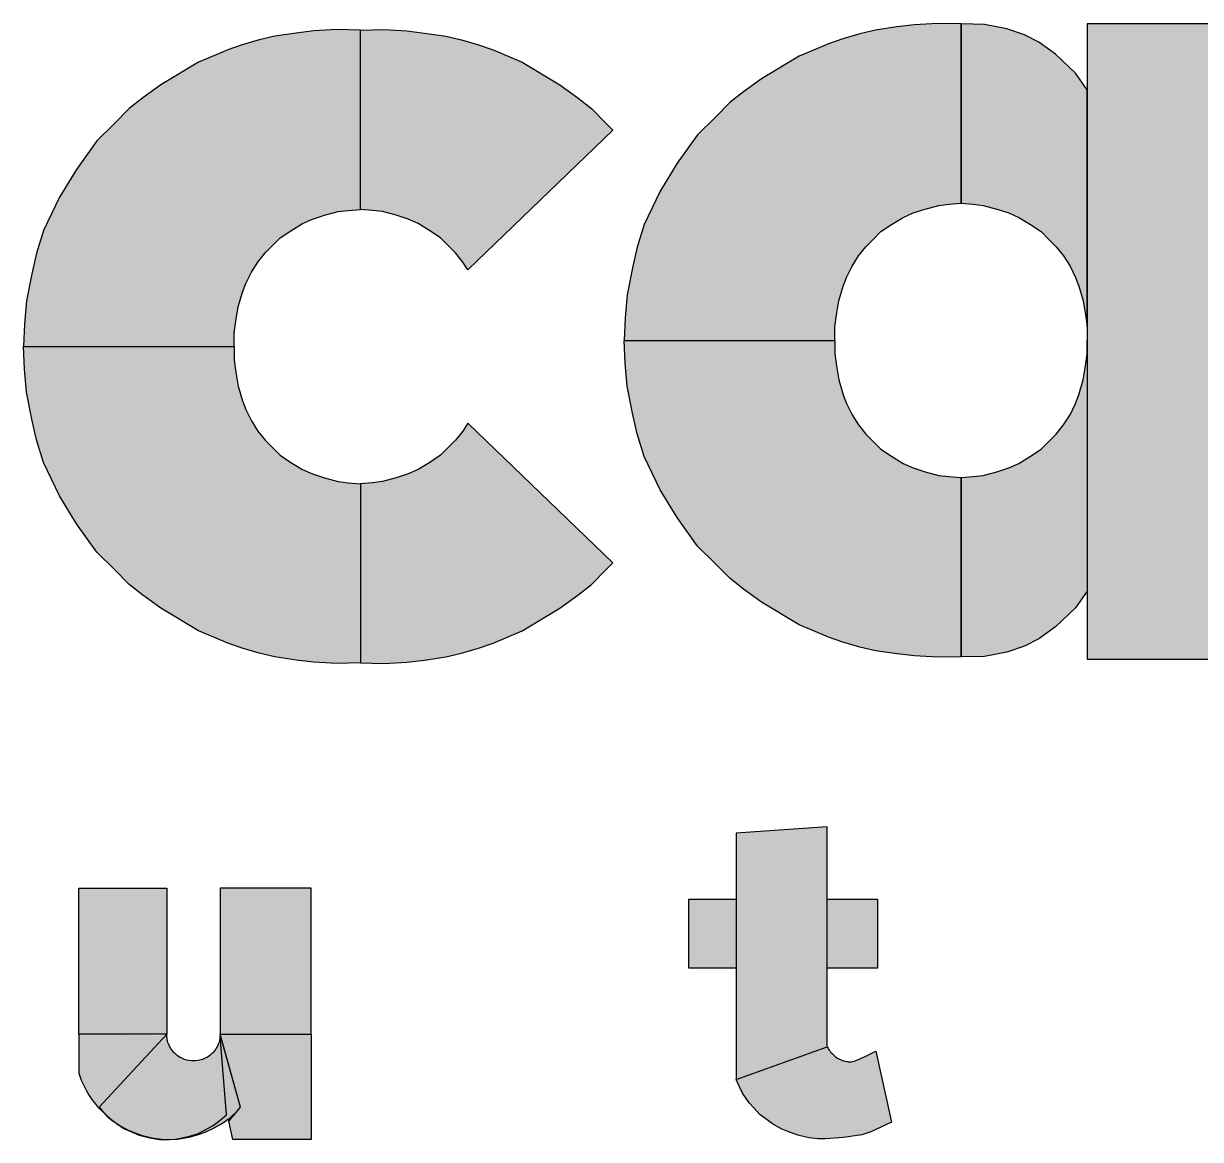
# Model space of a CAD drawing. Extents: x 0 to 119, y 0 to 84.
# Drawn here: x 115.521 to 116.42, y 7.754 to 8.606 of the extents above; entities that cross this region are included whole.
import ezdxf

# ---------------------------------------------------------------- set-up
doc = ezdxf.new("R2010")
doc.units = 0
doc.header["$MEASUREMENT"] = 0
doc.layers.add('15', color=8, linetype='CONTINUOUS')
doc.layers.add('16', color=10, linetype='CONTINUOUS')

msp = doc.modelspace()

# ---------------------------------------------------------------- linework, layer by layer
at = {"layer": '15', "linetype": 'Continuous'}
for points in [[(116.134764, 7.992424), (116.065164, 7.987624), (116.065164, 7.799463), (116.134764, 7.824424), (116.134764, 7.992424)], [(115.630013, 7.834007), (115.562813, 7.834007), (115.562813, 7.945607), (115.630013, 7.945607), (115.630013, 7.834007)], [(115.670925, 7.834007), (115.740413, 7.834007), (115.740413, 7.945607), (115.670813, 7.945607), (115.670925, 7.834007)], [(116.029164, 7.937224), (116.065164, 7.937224), (116.065164, 7.884424), (116.029164, 7.884424), (116.029164, 7.937224)], [(116.134764, 7.937224), (116.173164, 7.937224), (116.173164, 7.884424), (116.134764, 7.884424), (116.134764, 7.937224)], [(115.670925, 7.834003), (115.670918, 7.83368), (115.670914, 7.833425), (115.670895, 7.832978), (115.670876, 7.832639), (115.670831, 7.83211), (115.670772, 7.831555), (115.670665, 7.830772), (115.670485, 7.829836), (115.670272, 7.828888), (115.670024, 7.828043), (115.669684, 7.827039), (115.669391, 7.826287), (115.669059, 7.825529), (115.668808, 7.824997), (115.668333, 7.824095), (115.667924, 7.823397), (115.667444, 7.822649), (115.666982, 7.821988), (115.666334, 7.821136), (115.665692, 7.820397), (115.664908, 7.819573), (115.664271, 7.818936), (115.662872, 7.817788), (115.661132, 7.81657), (115.659436, 7.815668), (115.65741, 7.81481), (115.65545, 7.814222), (115.65409, 7.813912), (115.652044, 7.813668), (115.651289, 7.813622), (115.650589, 7.813606), (115.649649, 7.813627), (115.648895, 7.813672), (115.646848, 7.813917), (115.645489, 7.814227), (115.643529, 7.814814), (115.641502, 7.815672), (115.639807, 7.816574), (115.638067, 7.817792), (115.636667, 7.81894), (115.63603, 7.819577), (115.635247, 7.820401), (115.634605, 7.82114), (115.633957, 7.821992), (115.633495, 7.822654), (115.633015, 7.823401), (115.632605, 7.824099), (115.63213, 7.825001), (115.63188, 7.825533), (115.631548, 7.826292), (115.631254, 7.827044), (115.630914, 7.828048), (115.630666, 7.828892), (115.630453, 7.829841), (115.630273, 7.830776), (115.630167, 7.831559), (115.630125, 7.831956), (115.630125, 7.832837), (115.630125, 7.833159), (115.630125, 7.833434), (115.630125, 7.833672), (115.630125, 7.834007), (115.562813, 7.834007), (115.562813, 7.809346), (115.562813, 7.804321), (115.56305, 7.803521), (115.564545, 7.79884), (115.566951, 7.794289), (115.568714, 7.790629), (115.570702, 7.787298), (115.572367, 7.78488), (115.574409, 7.781979), (115.575806, 7.78026), (115.577407, 7.778296), (115.581603, 7.77413), (115.584888, 7.770989), (115.588032, 7.768399), (115.591346, 7.766047), (115.594967, 7.763809), (115.600041, 7.760969), (115.604252, 7.75913), (115.610464, 7.75686), (115.618629, 7.754941), (115.625951, 7.753797), (115.632152, 7.7536), (115.638318, 7.753852), (115.647137, 7.755226), (115.6542, 7.757288), (115.659426, 7.759046), (115.666265, 7.762367), (115.670888, 7.764984), (115.674861, 7.767653), (115.676987, 7.769323), (115.677396, 7.767505), (115.683097, 7.7743), (115.686446, 7.778293), (115.670925, 7.834007)], [(115.670925, 7.834003), (115.670918, 7.83368), (115.670914, 7.833425), (115.670895, 7.832978), (115.670876, 7.832639), (115.670831, 7.83211), (115.670772, 7.831555), (115.670665, 7.830772), (115.670485, 7.829836), (115.670272, 7.828888), (115.670024, 7.828043), (115.669684, 7.827039), (115.669391, 7.826287), (115.669059, 7.825529), (115.668808, 7.824997), (115.668333, 7.824095), (115.667924, 7.823397), (115.667444, 7.822649), (115.666982, 7.821988), (115.666334, 7.821136), (115.665692, 7.820397), (115.664908, 7.819573), (115.664271, 7.818936), (115.662872, 7.817788), (115.661132, 7.81657), (115.659436, 7.815668), (115.65741, 7.81481), (115.65545, 7.814222), (115.65409, 7.813912), (115.652044, 7.813668), (115.651289, 7.813622), (115.650589, 7.813606), (115.649649, 7.813627), (115.648895, 7.813672), (115.646848, 7.813917), (115.645489, 7.814227), (115.643529, 7.814814), (115.641502, 7.815672), (115.639807, 7.816574), (115.638067, 7.817792), (115.636667, 7.81894), (115.63603, 7.819577), (115.635247, 7.820401), (115.634605, 7.82114), (115.633957, 7.821992), (115.633495, 7.822654), (115.633015, 7.823401), (115.632605, 7.824099), (115.63213, 7.825001), (115.63188, 7.825533), (115.631548, 7.826292), (115.631254, 7.827044), (115.630914, 7.828048), (115.630666, 7.828892), (115.630453, 7.829841), (115.630273, 7.830776), (115.630167, 7.831559), (115.630108, 7.832115), (115.630063, 7.832644), (115.630044, 7.832983), (115.630025, 7.83343), (115.63002, 7.833685), (115.630013, 7.834007), (115.578335, 7.778293), (115.58115, 7.775073), (115.584289, 7.771786), (115.586862, 7.769523), (115.589294, 7.767518), (115.593443, 7.76446), (115.597824, 7.76175), (115.603006, 7.759429), (115.608837, 7.756888), (115.617105, 7.754814), (115.624427, 7.75367), (115.629539, 7.753601), (115.632056, 7.753662), (115.636955, 7.753927), (115.642856, 7.754974), (115.648281, 7.756402), (115.653612, 7.75802), (115.65818, 7.760304), (115.662178, 7.762398), (115.665605, 7.764302), (115.668555, 7.766586), (115.672363, 7.769727), (115.675725, 7.772493), (115.670885, 7.832809)], [(115.686446, 7.778293), (115.670918, 7.83368), (115.740413, 7.834007), (115.740413, 7.753607), (115.680525, 7.753607), (115.677396, 7.767505), (115.686446, 7.778293)], [(116.134764, 7.824424), (116.134974, 7.824066), (116.135427, 7.823411), (116.13583, 7.822712), (116.136401, 7.821806), (116.136976, 7.821014), (116.137685, 7.820125), (116.138264, 7.819435), (116.139558, 7.818169), (116.141185, 7.816804), (116.142796, 7.815758), (116.144739, 7.814727), (116.146641, 7.813971), (116.147969, 7.813543), (116.149986, 7.813121), (116.150733, 7.81301), (116.151668, 7.812907), (116.152367, 7.812863), (116.153122, 7.812843), (116.15621, 7.813671), (116.163847, 7.817094), (116.171964, 7.820997), (116.183964, 7.766783), (116.175847, 7.76288), (116.16821, 7.759456), (116.161276, 7.757248), (116.147231, 7.755135), (116.133157, 7.75411), (116.12774, 7.754194), (116.120692, 7.754957), (116.112402, 7.756795), (116.1048, 7.759658), (116.099526, 7.76176), (116.093051, 7.765464), (116.088822, 7.768473), (116.083697, 7.772486), (116.078839, 7.777646), (116.075223, 7.781638), (116.070101, 7.789095), (116.067671, 7.793823), (116.065164, 7.799463), (116.134764, 7.824424)]]:
    msp.add_lwpolyline(points, dxfattribs=at)
for points in [[(116.134764, 7.992424), (116.065164, 7.987624), (116.065164, 7.799463)], [(116.134764, 7.992424), (116.065164, 7.799463), (116.134764, 7.824424)], [(116.134764, 7.992424), (116.134764, 7.824424), (116.134764, 7.992424)], [(115.630013, 7.834007), (115.562813, 7.834007), (115.562813, 7.945607)], [(115.630013, 7.834007), (115.562813, 7.945607), (115.630013, 7.945607)], [(115.630013, 7.834007), (115.630013, 7.945607), (115.630013, 7.834007)], [(115.670925, 7.834007), (115.740413, 7.945607), (115.670813, 7.945607)], [(115.670925, 7.834007), (115.670813, 7.945607), (115.670925, 7.834007)], [(115.670925, 7.834007), (115.740413, 7.834007), (115.740413, 7.945607)], [(116.029164, 7.937224), (116.065164, 7.937224), (116.065164, 7.884424)], [(116.029164, 7.937224), (116.065164, 7.884424), (116.029164, 7.884424)], [(116.029164, 7.937224), (116.029164, 7.884424), (116.029164, 7.937224)], [(116.134764, 7.937224), (116.173164, 7.937224), (116.173164, 7.884424)], [(116.134764, 7.937224), (116.173164, 7.884424), (116.134764, 7.884424)], [(116.134764, 7.937224), (116.134764, 7.884424), (116.134764, 7.937224)], [(115.630125, 7.833159), (115.562813, 7.834007), (115.562813, 7.804321)], [(115.562813, 7.834007), (115.562813, 7.809346), (115.562813, 7.804321)], [(115.562813, 7.834007), (115.562813, 7.804321), (115.562813, 7.804321)], [(115.630125, 7.833159), (115.562813, 7.804321), (115.564545, 7.79884)], [(115.630125, 7.833159), (115.564545, 7.79884), (115.566951, 7.794289)], [(115.630125, 7.833159), (115.566951, 7.794289), (115.568714, 7.790629)], [(115.630125, 7.833159), (115.568714, 7.790629), (115.570702, 7.787298)], [(115.630125, 7.833159), (115.570702, 7.787298), (115.572367, 7.78488)], [(115.630125, 7.833159), (115.572367, 7.78488), (115.574409, 7.781979)], [(115.630125, 7.833159), (115.574409, 7.781979), (115.575806, 7.78026)], [(115.630125, 7.833159), (115.575806, 7.78026), (115.577407, 7.778296)], [(115.630125, 7.833159), (115.577407, 7.778296), (115.581603, 7.77413)], [(115.578335, 7.778293), (115.58115, 7.775073), (115.630025, 7.83343)], [(115.58115, 7.775073), (115.584289, 7.771786), (115.630025, 7.83343)], [(115.630125, 7.833159), (115.581603, 7.77413), (115.584888, 7.770989)], [(115.584289, 7.771786), (115.586862, 7.769523), (115.630025, 7.83343)], [(115.630125, 7.833159), (115.584888, 7.770989), (115.588032, 7.768399)], [(115.586862, 7.769523), (115.589294, 7.767518), (115.630025, 7.83343)], [(115.630125, 7.833159), (115.588032, 7.768399), (115.591346, 7.766047)], [(115.589294, 7.767518), (115.593443, 7.76446), (115.630025, 7.83343)], [(115.630125, 7.833159), (115.591346, 7.766047), (115.594967, 7.763809)], [(115.593443, 7.76446), (115.597824, 7.76175), (115.630025, 7.83343)], [(115.630125, 7.833159), (115.594967, 7.763809), (115.600041, 7.760969)], [(115.597824, 7.76175), (115.603006, 7.759429), (115.630025, 7.83343)], [(115.630125, 7.833159), (115.600041, 7.760969), (115.604252, 7.75913)], [(115.603006, 7.759429), (115.608837, 7.756888), (115.630025, 7.83343)], [(115.630125, 7.833159), (115.604252, 7.75913), (115.610464, 7.75686)], [(115.608837, 7.756888), (115.617105, 7.754814), (115.630025, 7.83343)], [(115.630125, 7.833159), (115.610464, 7.75686), (115.618629, 7.754941)], [(115.617105, 7.754814), (115.624427, 7.75367), (115.630025, 7.83343)], [(115.630125, 7.833159), (115.618629, 7.754941), (115.625951, 7.753797)], [(115.624427, 7.75367), (115.629539, 7.753601), (115.630025, 7.83343)], [(115.630125, 7.833159), (115.625951, 7.753797), (115.630125, 7.832837)], [(115.630167, 7.831559), (115.630125, 7.832837), (115.625951, 7.753797)], [(115.625951, 7.753797), (115.630125, 7.832837), (115.630125, 7.832837)], [(115.632152, 7.7536), (115.630167, 7.831559), (115.625951, 7.753797)], [(115.629539, 7.753601), (115.630063, 7.832644), (115.630025, 7.83343)], [(115.630063, 7.832644), (115.629539, 7.753601), (115.632056, 7.753662)], [(115.630025, 7.83343), (115.630044, 7.832983), (115.630063, 7.832644)], [(115.630108, 7.832115), (115.630063, 7.832644), (115.632056, 7.753662)], [(115.630167, 7.831559), (115.630108, 7.832115), (115.632056, 7.753662)], [(115.632056, 7.753662), (115.630108, 7.832115), (115.630108, 7.832115)], [(115.630125, 7.832837), (115.630125, 7.832837), (115.630125, 7.832837)], [(115.630125, 7.832837), (115.630125, 7.831956), (115.630167, 7.831559)], [(115.630273, 7.830776), (115.630167, 7.831559), (115.632056, 7.753662)], [(115.630273, 7.830776), (115.630167, 7.831559), (115.632152, 7.7536)], [(115.630453, 7.829841), (115.630273, 7.830776), (115.632056, 7.753662)], [(115.630453, 7.829841), (115.630273, 7.830776), (115.632152, 7.7536)], [(115.630666, 7.828892), (115.630453, 7.829841), (115.632056, 7.753662)], [(115.630666, 7.828892), (115.630453, 7.829841), (115.632152, 7.7536)], [(115.630914, 7.828048), (115.630666, 7.828892), (115.632056, 7.753662)], [(115.630914, 7.828048), (115.630666, 7.828892), (115.632152, 7.7536)], [(115.631548, 7.826292), (115.630914, 7.828048), (115.632056, 7.753662)], [(115.632056, 7.753662), (115.630914, 7.828048), (115.630914, 7.828048)], [(115.631548, 7.826292), (115.630914, 7.828048), (115.632152, 7.7536)], [(115.632152, 7.7536), (115.630914, 7.828048), (115.630914, 7.828048)], [(115.63188, 7.825533), (115.631548, 7.826292), (115.632056, 7.753662)], [(115.63188, 7.825533), (115.631548, 7.826292), (115.632152, 7.7536)], [(115.672363, 7.769727), (115.669391, 7.826287), (115.669059, 7.825529)], [(115.670888, 7.764984), (115.669391, 7.826287), (115.669059, 7.825529)], [(115.672363, 7.769727), (115.669684, 7.827039), (115.669391, 7.826287)], [(115.670888, 7.764984), (115.669684, 7.827039), (115.669391, 7.826287)], [(115.672363, 7.769727), (115.670272, 7.828888), (115.669684, 7.827039)], [(115.670888, 7.764984), (115.670272, 7.828888), (115.669684, 7.827039)], [(115.672363, 7.769727), (115.669684, 7.827039), (115.669684, 7.827039)], [(115.670888, 7.764984), (115.669684, 7.827039), (115.669684, 7.827039)], [(115.672363, 7.769727), (115.670485, 7.829836), (115.670272, 7.828888)], [(115.670888, 7.764984), (115.670485, 7.829836), (115.670272, 7.828888)], [(115.672363, 7.769727), (115.670665, 7.830772), (115.670485, 7.829836)], [(115.670888, 7.764984), (115.670665, 7.830772), (115.670485, 7.829836)], [(115.672363, 7.769727), (115.670772, 7.831555), (115.670665, 7.830772)], [(115.670888, 7.764984), (115.670772, 7.831555), (115.670665, 7.830772)], [(115.672363, 7.769727), (115.670831, 7.83211), (115.670772, 7.831555)], [(115.670888, 7.764984), (115.670831, 7.83211), (115.670772, 7.831555)], [(115.672363, 7.769727), (115.670895, 7.832978), (115.670831, 7.83211)], [(115.670888, 7.764984), (115.670895, 7.832978), (115.670831, 7.83211)], [(115.670918, 7.83368), (115.670888, 7.764984), (115.674861, 7.767653)], [(115.670914, 7.833425), (115.670888, 7.764984), (115.670918, 7.83368)], [(115.670914, 7.833425), (115.670895, 7.832978), (115.670888, 7.764984)], [(115.672363, 7.769727), (115.670914, 7.833425), (115.670895, 7.832978)], [(115.672363, 7.769727), (115.670918, 7.83368), (115.670914, 7.833425)], [(115.686446, 7.778293), (115.670918, 7.83368), (115.740413, 7.834007)], [(115.672363, 7.769727), (115.670925, 7.834003), (115.670918, 7.83368)], [(115.670918, 7.83368), (115.674861, 7.767653), (115.670925, 7.834003)], [(115.672363, 7.769727), (115.675725, 7.772493), (115.670925, 7.834003)], [(115.672363, 7.769727), (115.670925, 7.834003), (115.670925, 7.834003)], [(115.672363, 7.769727), (115.670925, 7.834003), (115.670925, 7.834003)], [(115.686446, 7.778293), (115.670925, 7.834003), (115.674861, 7.767653)], [(115.674861, 7.767653), (115.670925, 7.834003), (115.670925, 7.834003)], [(115.670925, 7.834003), (115.674861, 7.767653), (115.670925, 7.834003)], [(115.686446, 7.778293), (115.740413, 7.834007), (115.740413, 7.753607)], [(115.63213, 7.825001), (115.63188, 7.825533), (115.632056, 7.753662)], [(115.63213, 7.825001), (115.63188, 7.825533), (115.632152, 7.7536)], [(115.632605, 7.824099), (115.63213, 7.825001), (115.632056, 7.753662)], [(115.632605, 7.824099), (115.632056, 7.753662), (115.636955, 7.753927)], [(115.632605, 7.824099), (115.63213, 7.825001), (115.632152, 7.7536)], [(115.633015, 7.823401), (115.632605, 7.824099), (115.632152, 7.7536)], [(115.633015, 7.823401), (115.632152, 7.7536), (115.638318, 7.753852)], [(115.633015, 7.823401), (115.632605, 7.824099), (115.636955, 7.753927)], [(115.633495, 7.822654), (115.633015, 7.823401), (115.636955, 7.753927)], [(115.633495, 7.822654), (115.633015, 7.823401), (115.638318, 7.753852)], [(115.633957, 7.821992), (115.633495, 7.822654), (115.636955, 7.753927)], [(115.633957, 7.821992), (115.633495, 7.822654), (115.638318, 7.753852)], [(115.634605, 7.82114), (115.633957, 7.821992), (115.636955, 7.753927)], [(115.634605, 7.82114), (115.633957, 7.821992), (115.638318, 7.753852)], [(115.635247, 7.820401), (115.634605, 7.82114), (115.636955, 7.753927)], [(115.635247, 7.820401), (115.634605, 7.82114), (115.638318, 7.753852)], [(115.63603, 7.819577), (115.635247, 7.820401), (115.636955, 7.753927)], [(115.63603, 7.819577), (115.635247, 7.820401), (115.638318, 7.753852)], [(115.636667, 7.81894), (115.63603, 7.819577), (115.636955, 7.753927)], [(115.636667, 7.81894), (115.63603, 7.819577), (115.638318, 7.753852)], [(115.638067, 7.817792), (115.636667, 7.81894), (115.636955, 7.753927)], [(115.636955, 7.753927), (115.636667, 7.81894), (115.636667, 7.81894)], [(115.638067, 7.817792), (115.636667, 7.81894), (115.638318, 7.753852)], [(115.638318, 7.753852), (115.636667, 7.81894), (115.636667, 7.81894)], [(115.638067, 7.817792), (115.636955, 7.753927), (115.642856, 7.754974)], [(115.639807, 7.816574), (115.638067, 7.817792), (115.642856, 7.754974)], [(115.639807, 7.816574), (115.638067, 7.817792), (115.638318, 7.753852)], [(115.662872, 7.817788), (115.661132, 7.81657), (115.662178, 7.762398)], [(115.666265, 7.762367), (115.662872, 7.817788), (115.661132, 7.81657)], [(115.665605, 7.764302), (115.662872, 7.817788), (115.662178, 7.762398)], [(115.665605, 7.764302), (115.664908, 7.819573), (115.662872, 7.817788)], [(115.666265, 7.762367), (115.664908, 7.819573), (115.662872, 7.817788)], [(115.665605, 7.764302), (115.665692, 7.820397), (115.664908, 7.819573)], [(115.666265, 7.762367), (115.665692, 7.820397), (115.664908, 7.819573)], [(115.668555, 7.766586), (115.666334, 7.821136), (115.665605, 7.764302)], [(115.665605, 7.764302), (115.666334, 7.821136), (115.665692, 7.820397)], [(115.666265, 7.762367), (115.666334, 7.821136), (115.665692, 7.820397)], [(115.670888, 7.764984), (115.666982, 7.821988), (115.666265, 7.762367)], [(115.666265, 7.762367), (115.666982, 7.821988), (115.666334, 7.821136)], [(115.668555, 7.766586), (115.666982, 7.821988), (115.666334, 7.821136)], [(115.668555, 7.766586), (115.667444, 7.822649), (115.666982, 7.821988)], [(115.670888, 7.764984), (115.667444, 7.822649), (115.666982, 7.821988)], [(115.668555, 7.766586), (115.667924, 7.823397), (115.667444, 7.822649)], [(115.670888, 7.764984), (115.667924, 7.823397), (115.667444, 7.822649)], [(115.668555, 7.766586), (115.668333, 7.824095), (115.667924, 7.823397)], [(115.670888, 7.764984), (115.668333, 7.824095), (115.667924, 7.823397)], [(115.668555, 7.766586), (115.668808, 7.824997), (115.668333, 7.824095)], [(115.670888, 7.764984), (115.668808, 7.824997), (115.668333, 7.824095)], [(115.672363, 7.769727), (115.669059, 7.825529), (115.668555, 7.766586)], [(115.668555, 7.766586), (115.669059, 7.825529), (115.668808, 7.824997)], [(115.670888, 7.764984), (115.669059, 7.825529), (115.668808, 7.824997)], [(116.134764, 7.824424), (116.067671, 7.793823), (116.065164, 7.799463)], [(116.134764, 7.824424), (116.070101, 7.789095), (116.067671, 7.793823)], [(116.134764, 7.824424), (116.075223, 7.781638), (116.070101, 7.789095)], [(116.134764, 7.824424), (116.078839, 7.777646), (116.075223, 7.781638)], [(116.134764, 7.824424), (116.083697, 7.772486), (116.078839, 7.777646)], [(116.134764, 7.824424), (116.088822, 7.768473), (116.083697, 7.772486)], [(116.134764, 7.824424), (116.093051, 7.765464), (116.088822, 7.768473)], [(116.134764, 7.824424), (116.099526, 7.76176), (116.093051, 7.765464)], [(116.134764, 7.824424), (116.1048, 7.759658), (116.099526, 7.76176)], [(116.134764, 7.824424), (116.112402, 7.756795), (116.1048, 7.759658)], [(116.134764, 7.824424), (116.120692, 7.754957), (116.112402, 7.756795)], [(116.134764, 7.824424), (116.12774, 7.754194), (116.120692, 7.754957)], [(116.134764, 7.824424), (116.133157, 7.75411), (116.12774, 7.754194)], [(116.147231, 7.755135), (116.133157, 7.75411), (116.134764, 7.824424)], [(116.147231, 7.755135), (116.134764, 7.824424), (116.134764, 7.824424)], [(116.147231, 7.755135), (116.134764, 7.824424), (116.134974, 7.824066)], [(116.147231, 7.755135), (116.134974, 7.824066), (116.135427, 7.823411)], [(116.147231, 7.755135), (116.135427, 7.823411), (116.13583, 7.822712)], [(116.147231, 7.755135), (116.13583, 7.822712), (116.136401, 7.821806)], [(116.147231, 7.755135), (116.136401, 7.821806), (116.136976, 7.821014)], [(116.147231, 7.755135), (116.136976, 7.821014), (116.137685, 7.820125)], [(116.147231, 7.755135), (116.137685, 7.820125), (116.139558, 7.818169)], [(116.147231, 7.755135), (116.139558, 7.818169), (116.141185, 7.816804)], [(116.147231, 7.755135), (116.141185, 7.816804), (116.142796, 7.815758)], [(116.15621, 7.813671), (116.163847, 7.817094), (116.161276, 7.757248)], [(116.161276, 7.757248), (116.163847, 7.817094), (116.16821, 7.759456)], [(116.163847, 7.817094), (116.171964, 7.820997), (116.16821, 7.759456)], [(116.16821, 7.759456), (116.171964, 7.820997), (116.175847, 7.76288)], [(116.171964, 7.820997), (116.183964, 7.766783), (116.175847, 7.76288)], [(115.639807, 7.816574), (115.638318, 7.753852), (115.647137, 7.755226)], [(115.641502, 7.815672), (115.639807, 7.816574), (115.642856, 7.754974)], [(115.641502, 7.815672), (115.639807, 7.816574), (115.647137, 7.755226)], [(115.643529, 7.814814), (115.641502, 7.815672), (115.642856, 7.754974)], [(115.643529, 7.814814), (115.641502, 7.815672), (115.647137, 7.755226)], [(115.643529, 7.814814), (115.642856, 7.754974), (115.648281, 7.756402)], [(115.645489, 7.814227), (115.643529, 7.814814), (115.648281, 7.756402)], [(115.645489, 7.814227), (115.643529, 7.814814), (115.647137, 7.755226)], [(115.646848, 7.813917), (115.645489, 7.814227), (115.648281, 7.756402)], [(115.646848, 7.813917), (115.645489, 7.814227), (115.647137, 7.755226)], [(115.649649, 7.813627), (115.646848, 7.813917), (115.648281, 7.756402)], [(115.649649, 7.813627), (115.646848, 7.813917), (115.647137, 7.755226)], [(115.649649, 7.813627), (115.647137, 7.755226), (115.6542, 7.757288)], [(115.649649, 7.813627), (115.648281, 7.756402), (115.653612, 7.75802)], [(115.650589, 7.813606), (115.649649, 7.813627), (115.653612, 7.75802)], [(115.650589, 7.813606), (115.649649, 7.813627), (115.6542, 7.757288)], [(115.651289, 7.813622), (115.650589, 7.813606), (115.653612, 7.75802)], [(115.651289, 7.813622), (115.650589, 7.813606), (115.6542, 7.757288)], [(115.652044, 7.813668), (115.651289, 7.813622), (115.653612, 7.75802)], [(115.652044, 7.813668), (115.651289, 7.813622), (115.6542, 7.757288)], [(115.652044, 7.813668), (115.653612, 7.75802), (115.65409, 7.813912)], [(115.6542, 7.757288), (115.65409, 7.813912), (115.652044, 7.813668)], [(115.653612, 7.75802), (115.652044, 7.813668), (115.652044, 7.813668)], [(115.6542, 7.757288), (115.652044, 7.813668), (115.652044, 7.813668)], [(115.653612, 7.75802), (115.65818, 7.760304), (115.65409, 7.813912)], [(115.65818, 7.760304), (115.65545, 7.814222), (115.65409, 7.813912)], [(115.65545, 7.814222), (115.65409, 7.813912), (115.6542, 7.757288)], [(115.659426, 7.759046), (115.65545, 7.814222), (115.6542, 7.757288)], [(115.65818, 7.760304), (115.65741, 7.81481), (115.65545, 7.814222)], [(115.65741, 7.81481), (115.65545, 7.814222), (115.659426, 7.759046)], [(115.659436, 7.815668), (115.65741, 7.81481), (115.65818, 7.760304)], [(115.659436, 7.815668), (115.65741, 7.81481), (115.659426, 7.759046)], [(115.662178, 7.762398), (115.659436, 7.815668), (115.65818, 7.760304)], [(115.666265, 7.762367), (115.659436, 7.815668), (115.659426, 7.759046)], [(115.661132, 7.81657), (115.659436, 7.815668), (115.662178, 7.762398)], [(115.666265, 7.762367), (115.661132, 7.81657), (115.659436, 7.815668)], [(116.147231, 7.755135), (116.142796, 7.815758), (116.144739, 7.814727)], [(116.147231, 7.755135), (116.144739, 7.814727), (116.146641, 7.813971)], [(116.147231, 7.755135), (116.146641, 7.813971), (116.147969, 7.813543)], [(116.161276, 7.757248), (116.147231, 7.755135), (116.147969, 7.813543)], [(116.161276, 7.757248), (116.147969, 7.813543), (116.149986, 7.813121)], [(116.161276, 7.757248), (116.149986, 7.813121), (116.149986, 7.813121)], [(116.161276, 7.757248), (116.149986, 7.813121), (116.150733, 7.81301)], [(116.161276, 7.757248), (116.150733, 7.81301), (116.151668, 7.812907)], [(116.161276, 7.757248), (116.151668, 7.812907), (116.152367, 7.812863)], [(116.152367, 7.812863), (116.15621, 7.813671), (116.161276, 7.757248)], [(115.676987, 7.769323), (115.686446, 7.778293), (115.674861, 7.767653)], [(115.683097, 7.7743), (115.686446, 7.778293), (115.676987, 7.769323)], [(115.677396, 7.767505), (115.683097, 7.7743), (115.676987, 7.769323)], [(115.686446, 7.778293), (115.680525, 7.753607), (115.677396, 7.767505)], [(115.686446, 7.778293), (115.677396, 7.767505), (115.686446, 7.778293)], [(115.686446, 7.778293), (115.740413, 7.753607), (115.680525, 7.753607)]]:
    msp.add_solid(points, dxfattribs=at)
at = {"layer": '16', "linetype": 'Continuous'}
for points in [[(115.681504, 8.359489), (115.681504, 8.369839), (115.682885, 8.378973), (115.68454, 8.389726), (115.687883, 8.400989), (115.690447, 8.407664), (115.694722, 8.416287), (115.699711, 8.424029), (115.70523, 8.431014), (115.710818, 8.436602), (115.716823, 8.442607), (115.724913, 8.448028), (115.73386, 8.453471), (115.741427, 8.456869), (115.750601, 8.459871), (115.76111, 8.462707), (115.768783, 8.463541), (115.778008, 8.464316), (115.778013, 8.601293), (115.760028, 8.601629), (115.7424, 8.600624), (115.728875, 8.599056), (115.712606, 8.596588), (115.70075, 8.593831), (115.687654, 8.589971), (115.676626, 8.586111), (115.666425, 8.581837), (115.654293, 8.576737), (115.625476, 8.559446), (115.611756, 8.549561), (115.601393, 8.541273), (115.590016, 8.529896), (115.576718, 8.516598), (115.561137, 8.494868), (115.548157, 8.473629), (115.535964, 8.448064), (115.530458, 8.430758), (115.526918, 8.415025), (115.52292, 8.394338), (115.521412, 8.376873), (115.520592, 8.359489), (115.681504, 8.359489)], [(115.860162, 8.418044), (115.856306, 8.424029), (115.850786, 8.431014), (115.845198, 8.436602), (115.839193, 8.442607), (115.831103, 8.448028), (115.822157, 8.453471), (115.814589, 8.456869), (115.805415, 8.459871), (115.794906, 8.462707), (115.787233, 8.463541), (115.778008, 8.464316), (115.778003, 8.601293), (115.795988, 8.601629), (115.813616, 8.600624), (115.827141, 8.599056), (115.84341, 8.596588), (115.855266, 8.593831), (115.868362, 8.589971), (115.879391, 8.586111), (115.889592, 8.581837), (115.901723, 8.576737), (115.93054, 8.559446), (115.94426, 8.549561), (115.954624, 8.541273), (115.966, 8.529896), (115.971036, 8.52486), (115.860162, 8.418044)], [(116.140586, 8.364162), (116.140586, 8.374511), (116.141967, 8.383646), (116.143621, 8.394398), (116.146964, 8.405662), (116.149528, 8.412337), (116.153803, 8.420959), (116.158792, 8.428701), (116.164312, 8.435687), (116.1699, 8.441275), (116.175905, 8.44728), (116.183995, 8.452701), (116.192941, 8.458144), (116.200508, 8.461541), (116.209683, 8.464544), (116.220191, 8.46738), (116.227864, 8.468214), (116.23709, 8.468988), (116.237094, 8.605965), (116.21911, 8.606302), (116.201481, 8.605297), (116.187957, 8.603729), (116.171687, 8.601261), (116.159832, 8.598503), (116.146736, 8.594644), (116.135707, 8.590784), (116.125506, 8.58651), (116.113375, 8.581409), (116.084558, 8.564119), (116.070837, 8.554234), (116.060474, 8.545945), (116.049097, 8.534568), (116.0358, 8.521271), (116.020218, 8.499541), (116.007239, 8.478302), (115.995046, 8.452736), (115.989539, 8.435431), (115.985999, 8.419698), (115.982002, 8.399011), (115.980493, 8.381546), (115.979674, 8.364162), (116.140586, 8.364162)], [(116.333593, 8.374511), (116.333593, 8.555753), (116.324547, 8.568393), (116.309271, 8.583027), (116.296489, 8.592155), (116.285578, 8.597706), (116.272169, 8.602311), (116.255069, 8.60556), (116.237085, 8.605965), (116.23709, 8.468988), (116.246315, 8.468214), (116.253988, 8.46738), (116.264496, 8.464544), (116.273671, 8.461541), (116.281238, 8.458144), (116.290184, 8.452701), (116.298274, 8.44728), (116.304279, 8.441275), (116.309867, 8.435687), (116.315387, 8.428701), (116.320376, 8.420959), (116.324651, 8.412337), (116.327215, 8.405662), (116.330558, 8.394398), (116.332212, 8.383646), (116.333593, 8.374511), (116.333593, 8.364162)], [(116.507593, 8.606134), (116.333593, 8.606134), (116.333593, 8.120544), (116.507593, 8.120544), (116.507593, 8.606134)], [(115.681504, 8.359489), (115.681504, 8.34914), (115.682885, 8.340006), (115.68454, 8.329253), (115.687883, 8.31799), (115.690447, 8.311315), (115.694722, 8.302692), (115.699711, 8.29495), (115.70523, 8.287965), (115.710818, 8.282377), (115.716823, 8.276372), (115.724913, 8.270951), (115.73386, 8.265508), (115.741427, 8.26211), (115.750601, 8.259108), (115.76111, 8.256272), (115.768783, 8.255438), (115.778008, 8.254663), (115.778013, 8.117686), (115.760028, 8.117349), (115.7424, 8.118355), (115.728875, 8.119923), (115.712606, 8.122391), (115.70075, 8.125148), (115.687654, 8.129008), (115.676626, 8.132868), (115.666424, 8.137142), (115.654293, 8.142242), (115.625476, 8.159533), (115.611756, 8.169418), (115.601393, 8.177706), (115.590016, 8.189083), (115.576718, 8.202381), (115.561137, 8.224111), (115.548157, 8.24535), (115.535964, 8.270915), (115.530458, 8.288221), (115.526918, 8.303954), (115.52292, 8.324641), (115.521412, 8.342106), (115.520592, 8.359489), (115.681504, 8.359489)], [(116.140586, 8.364162), (116.140586, 8.353813), (116.141967, 8.344679), (116.143621, 8.333926), (116.146964, 8.322663), (116.149528, 8.315988), (116.153803, 8.307365), (116.158792, 8.299623), (116.164312, 8.292638), (116.1699, 8.28705), (116.175905, 8.281045), (116.183995, 8.275624), (116.192941, 8.270181), (116.200508, 8.266783), (116.209683, 8.26378), (116.220191, 8.260945), (116.227864, 8.260111), (116.237089, 8.259336), (116.237094, 8.122359), (116.21911, 8.122022), (116.201481, 8.123027), (116.187957, 8.124596), (116.171687, 8.127064), (116.159832, 8.129821), (116.146736, 8.133681), (116.135707, 8.137541), (116.125506, 8.141814), (116.113375, 8.146915), (116.084558, 8.164205), (116.070837, 8.17409), (116.060474, 8.182379), (116.049097, 8.193756), (116.0358, 8.207054), (116.020218, 8.228783), (116.007239, 8.250022), (115.995046, 8.275588), (115.989539, 8.292894), (115.985999, 8.308627), (115.982002, 8.329314), (115.980493, 8.346778), (115.979674, 8.364162), (116.140586, 8.364162)], [(116.333593, 8.353813), (116.333593, 8.172571), (116.324547, 8.159931), (116.309271, 8.145297), (116.296489, 8.136169), (116.285578, 8.130618), (116.272169, 8.126014), (116.255069, 8.122765), (116.237085, 8.122359), (116.237089, 8.259336), (116.246315, 8.260111), (116.253988, 8.260945), (116.264496, 8.26378), (116.273671, 8.266783), (116.281238, 8.270181), (116.290184, 8.275624), (116.298274, 8.281045), (116.304279, 8.28705), (116.309867, 8.292638), (116.315387, 8.299623), (116.320376, 8.307365), (116.324651, 8.315988), (116.327215, 8.322663), (116.330558, 8.333926), (116.332212, 8.344679), (116.333593, 8.353813), (116.333593, 8.364162)], [(115.860162, 8.300935), (115.856306, 8.29495), (115.850786, 8.287965), (115.845198, 8.282377), (115.839193, 8.276372), (115.831103, 8.270951), (115.822157, 8.265508), (115.814589, 8.26211), (115.805415, 8.259108), (115.794906, 8.256272), (115.787233, 8.255438), (115.778008, 8.254663), (115.778003, 8.117686), (115.795988, 8.117349), (115.813616, 8.118355), (115.827141, 8.119923), (115.84341, 8.122391), (115.855266, 8.125148), (115.868362, 8.129008), (115.879391, 8.132868), (115.889592, 8.137142), (115.901723, 8.142242), (115.93054, 8.159533), (115.94426, 8.169418), (115.954624, 8.177706), (115.966, 8.189083), (115.971036, 8.194119), (115.860162, 8.300935)]]:
    msp.add_lwpolyline(points, dxfattribs=at)
for points in [[(115.73386, 8.453471), (115.7424, 8.600624), (115.728875, 8.599056)], [(115.73386, 8.453471), (115.741427, 8.456869), (115.7424, 8.600624)], [(115.741427, 8.456869), (115.750601, 8.459871), (115.7424, 8.600624)], [(115.7424, 8.600624), (115.750601, 8.459871), (115.760028, 8.601629)], [(115.750601, 8.459871), (115.76111, 8.462707), (115.760028, 8.601629)], [(115.760028, 8.601629), (115.76111, 8.462707), (115.778013, 8.601293)], [(115.76111, 8.462707), (115.768783, 8.463541), (115.778013, 8.601293)], [(115.778013, 8.601293), (115.768783, 8.463541), (115.778008, 8.464316)], [(115.778008, 8.464316), (115.778003, 8.601293), (115.795988, 8.601629)], [(115.787233, 8.463541), (115.778008, 8.464316), (115.795988, 8.601629)], [(115.794906, 8.462707), (115.787233, 8.463541), (115.795988, 8.601629)], [(115.794906, 8.462707), (115.795988, 8.601629), (115.805415, 8.459871)], [(115.795988, 8.601629), (115.813616, 8.600624), (115.805415, 8.459871)], [(115.805415, 8.459871), (115.813616, 8.600624), (115.814589, 8.456869)], [(115.813616, 8.600624), (115.827141, 8.599056), (115.814589, 8.456869)], [(116.164312, 8.435687), (116.171687, 8.601261), (116.159832, 8.598503)], [(116.1699, 8.441275), (116.171687, 8.601261), (116.164312, 8.435687)], [(116.1699, 8.441275), (116.175905, 8.44728), (116.171687, 8.601261)], [(116.171687, 8.601261), (116.175905, 8.44728), (116.187957, 8.603729)], [(116.175905, 8.44728), (116.183995, 8.452701), (116.187957, 8.603729)], [(116.183995, 8.452701), (116.192941, 8.458144), (116.187957, 8.603729)], [(116.192941, 8.458144), (116.201481, 8.605297), (116.187957, 8.603729)], [(116.192941, 8.458144), (116.200508, 8.461541), (116.201481, 8.605297)], [(116.200508, 8.461541), (116.209683, 8.464544), (116.201481, 8.605297)], [(116.201481, 8.605297), (116.209683, 8.464544), (116.21911, 8.606302)], [(116.209683, 8.464544), (116.220191, 8.46738), (116.21911, 8.606302)], [(116.21911, 8.606302), (116.220191, 8.46738), (116.237094, 8.605965)], [(116.220191, 8.46738), (116.227864, 8.468214), (116.237094, 8.605965)], [(116.237094, 8.605965), (116.227864, 8.468214), (116.23709, 8.468988)], [(116.255069, 8.60556), (116.237085, 8.605965), (116.23709, 8.468988)], [(116.255069, 8.60556), (116.23709, 8.468988), (116.246315, 8.468214)], [(116.253988, 8.46738), (116.255069, 8.60556), (116.246315, 8.468214)], [(116.264496, 8.464544), (116.255069, 8.60556), (116.253988, 8.46738)], [(116.264496, 8.464544), (116.272169, 8.602311), (116.255069, 8.60556)], [(116.273671, 8.461541), (116.272169, 8.602311), (116.264496, 8.464544)], [(116.273671, 8.461541), (116.285578, 8.597706), (116.272169, 8.602311)], [(116.507593, 8.606134), (116.333593, 8.606134), (116.333593, 8.120544)], [(116.507593, 8.606134), (116.333593, 8.120544), (116.507593, 8.120544)], [(115.687654, 8.589971), (115.687883, 8.400989), (115.70075, 8.593831)], [(115.687883, 8.400989), (115.690447, 8.407664), (115.70075, 8.593831)], [(115.70075, 8.593831), (115.690447, 8.407664), (115.694722, 8.416287)], [(115.699711, 8.424029), (115.70075, 8.593831), (115.694722, 8.416287)], [(115.70523, 8.431014), (115.70075, 8.593831), (115.699711, 8.424029)], [(115.70523, 8.431014), (115.712606, 8.596588), (115.70075, 8.593831)], [(115.710818, 8.436602), (115.712606, 8.596588), (115.70523, 8.431014)], [(115.710818, 8.436602), (115.716823, 8.442607), (115.712606, 8.596588)], [(115.712606, 8.596588), (115.716823, 8.442607), (115.728875, 8.599056)], [(115.716823, 8.442607), (115.724913, 8.448028), (115.728875, 8.599056)], [(115.724913, 8.448028), (115.73386, 8.453471), (115.728875, 8.599056)], [(115.814589, 8.456869), (115.827141, 8.599056), (115.822157, 8.453471)], [(115.831103, 8.448028), (115.822157, 8.453471), (115.827141, 8.599056)], [(115.831103, 8.448028), (115.827141, 8.599056), (115.84341, 8.596588)], [(115.831103, 8.448028), (115.84341, 8.596588), (115.839193, 8.442607)], [(115.845198, 8.436602), (115.839193, 8.442607), (115.84341, 8.596588)], [(115.845198, 8.436602), (115.84341, 8.596588), (115.855266, 8.593831)], [(115.845198, 8.436602), (115.855266, 8.593831), (115.850786, 8.431014)], [(115.856306, 8.424029), (115.850786, 8.431014), (115.855266, 8.593831)], [(115.856306, 8.424029), (115.855266, 8.593831), (115.868362, 8.589971)], [(116.125506, 8.58651), (116.140586, 8.364162), (116.135707, 8.590784)], [(116.135707, 8.590784), (116.140586, 8.374511), (116.146736, 8.594644)], [(116.135707, 8.590784), (116.140586, 8.364162), (116.140586, 8.374511)], [(116.146736, 8.594644), (116.140586, 8.374511), (116.141967, 8.383646)], [(116.141967, 8.383646), (116.143621, 8.394398), (116.146736, 8.594644)], [(116.143621, 8.394398), (116.146964, 8.405662), (116.146736, 8.594644)], [(116.146736, 8.594644), (116.146964, 8.405662), (116.159832, 8.598503)], [(116.146964, 8.405662), (116.149528, 8.412337), (116.159832, 8.598503)], [(116.159832, 8.598503), (116.149528, 8.412337), (116.153803, 8.420959)], [(116.158792, 8.428701), (116.159832, 8.598503), (116.153803, 8.420959)], [(116.164312, 8.435687), (116.159832, 8.598503), (116.158792, 8.428701)], [(116.273671, 8.461541), (116.281238, 8.458144), (116.285578, 8.597706)], [(116.281238, 8.458144), (116.290184, 8.452701), (116.285578, 8.597706)], [(116.285578, 8.597706), (116.290184, 8.452701), (116.296489, 8.592155)], [(116.290184, 8.452701), (116.298274, 8.44728), (116.296489, 8.592155)], [(116.296489, 8.592155), (116.298274, 8.44728), (116.309271, 8.583027)], [(115.666425, 8.581837), (115.654293, 8.576737), (115.681504, 8.359489)], [(115.666425, 8.581837), (115.681504, 8.359489), (115.676626, 8.586111)], [(115.676626, 8.586111), (115.681504, 8.369839), (115.687654, 8.589971)], [(115.676626, 8.586111), (115.681504, 8.359489), (115.681504, 8.369839)], [(115.687654, 8.589971), (115.681504, 8.369839), (115.682885, 8.378973)], [(115.682885, 8.378973), (115.68454, 8.389726), (115.687654, 8.589971)], [(115.68454, 8.389726), (115.687883, 8.400989), (115.687654, 8.589971)], [(115.856306, 8.424029), (115.868362, 8.589971), (115.860162, 8.418044)], [(115.971036, 8.52486), (115.860162, 8.418044), (115.868362, 8.589971)], [(115.971036, 8.52486), (115.868362, 8.589971), (115.879391, 8.586111)], [(115.971036, 8.52486), (115.879391, 8.586111), (115.889592, 8.581837)], [(115.971036, 8.52486), (115.889592, 8.581837), (115.901723, 8.576737)], [(116.140586, 8.364162), (116.113375, 8.581409), (116.084558, 8.564119)], [(116.125506, 8.58651), (116.113375, 8.581409), (116.140586, 8.364162)], [(116.298274, 8.44728), (116.304279, 8.441275), (116.309271, 8.583027)], [(116.309271, 8.583027), (116.304279, 8.441275), (116.309867, 8.435687)], [(116.324547, 8.568393), (116.309271, 8.583027), (116.309867, 8.435687)], [(115.681504, 8.359489), (115.654293, 8.576737), (115.625476, 8.559446)], [(115.901723, 8.576737), (115.93054, 8.559446), (115.971036, 8.52486)], [(116.140586, 8.364162), (116.084558, 8.564119), (116.070837, 8.554234)], [(116.324547, 8.568393), (116.309867, 8.435687), (116.315387, 8.428701)], [(116.324547, 8.568393), (116.315387, 8.428701), (116.320376, 8.420959)], [(116.324547, 8.568393), (116.320376, 8.420959), (116.324651, 8.412337)], [(116.333593, 8.555753), (116.324547, 8.568393), (116.324651, 8.412337)], [(115.681504, 8.359489), (115.625476, 8.559446), (115.611756, 8.549561)], [(115.93054, 8.559446), (115.94426, 8.549561), (115.971036, 8.52486)], [(116.140586, 8.364162), (116.070837, 8.554234), (116.060474, 8.545945)], [(116.333593, 8.555753), (116.324651, 8.412337), (116.327215, 8.405662)], [(116.333593, 8.555753), (116.327215, 8.405662), (116.330558, 8.394398)], [(116.333593, 8.555753), (116.330558, 8.394398), (116.332212, 8.383646)], [(116.333593, 8.555753), (116.332212, 8.383646), (116.333593, 8.374511)], [(116.333593, 8.555753), (116.333593, 8.374511), (116.333593, 8.374511)], [(115.681504, 8.359489), (115.611756, 8.549561), (115.601393, 8.541273)], [(115.971036, 8.52486), (115.94426, 8.549561), (115.966, 8.529896)], [(115.94426, 8.549561), (115.954624, 8.541273), (115.966, 8.529896)], [(116.140586, 8.364162), (116.060474, 8.545945), (116.049097, 8.534568)], [(115.681504, 8.359489), (115.601393, 8.541273), (115.590016, 8.529896)], [(115.681504, 8.359489), (115.590016, 8.529896), (115.576718, 8.516598)], [(116.140586, 8.364162), (116.049097, 8.534568), (116.0358, 8.521271)], [(116.140586, 8.364162), (116.0358, 8.521271), (116.020218, 8.499541)], [(115.681504, 8.359489), (115.576718, 8.516598), (115.561137, 8.494868)], [(115.681504, 8.359489), (115.561137, 8.494868), (115.548157, 8.473629)], [(116.140586, 8.364162), (116.020218, 8.499541), (116.007239, 8.478302)], [(115.681504, 8.359489), (115.548157, 8.473629), (115.535964, 8.448064)], [(116.140586, 8.364162), (116.007239, 8.478302), (115.995046, 8.452736)], [(115.681504, 8.359489), (115.535964, 8.448064), (115.530458, 8.430758)], [(116.140586, 8.364162), (115.995046, 8.452736), (115.989539, 8.435431)], [(115.681504, 8.359489), (115.530458, 8.430758), (115.526918, 8.415025)], [(116.140586, 8.364162), (115.989539, 8.435431), (115.985999, 8.419698)], [(116.140586, 8.364162), (115.985999, 8.419698), (115.982002, 8.399011)], [(115.681504, 8.359489), (115.526918, 8.415025), (115.52292, 8.394338)], [(115.681504, 8.359489), (115.52292, 8.394338), (115.521412, 8.376873)], [(116.140586, 8.364162), (115.982002, 8.399011), (115.980493, 8.381546)], [(115.681504, 8.359489), (115.521412, 8.376873), (115.520592, 8.359489)], [(116.140586, 8.364162), (115.980493, 8.381546), (115.979674, 8.364162)], [(115.681504, 8.359489), (115.521412, 8.342106), (115.520592, 8.359489)], [(115.681504, 8.359489), (115.52292, 8.324641), (115.521412, 8.342106)], [(115.681504, 8.359489), (115.526918, 8.303954), (115.52292, 8.324641)], [(115.681504, 8.359489), (115.530458, 8.288221), (115.526918, 8.303954)], [(115.681504, 8.359489), (115.535964, 8.270915), (115.530458, 8.288221)], [(115.681504, 8.359489), (115.548157, 8.24535), (115.535964, 8.270915)], [(115.681504, 8.359489), (115.561137, 8.224111), (115.548157, 8.24535)], [(115.681504, 8.359489), (115.576718, 8.202381), (115.561137, 8.224111)], [(115.681504, 8.359489), (115.590016, 8.189083), (115.576718, 8.202381)], [(115.681504, 8.359489), (115.601393, 8.177706), (115.590016, 8.189083)], [(115.681504, 8.359489), (115.611756, 8.169418), (115.601393, 8.177706)], [(115.681504, 8.359489), (115.625476, 8.159533), (115.611756, 8.169418)], [(115.681504, 8.359489), (115.654293, 8.142242), (115.625476, 8.159533)], [(115.666424, 8.137142), (115.654293, 8.142242), (115.681504, 8.359489)], [(115.666424, 8.137142), (115.681504, 8.359489), (115.676626, 8.132868)], [(115.676626, 8.132868), (115.681504, 8.359489), (115.681504, 8.34914)], [(116.140586, 8.364162), (115.980493, 8.346778), (115.979674, 8.364162)], [(116.140586, 8.364162), (115.982002, 8.329314), (115.980493, 8.346778)], [(116.140586, 8.364162), (115.985999, 8.308627), (115.982002, 8.329314)], [(116.140586, 8.364162), (115.989539, 8.292894), (115.985999, 8.308627)], [(116.140586, 8.364162), (115.995046, 8.275588), (115.989539, 8.292894)], [(116.140586, 8.364162), (116.007239, 8.250022), (115.995046, 8.275588)], [(116.140586, 8.364162), (116.020218, 8.228783), (116.007239, 8.250022)], [(116.140586, 8.364162), (116.0358, 8.207054), (116.020218, 8.228783)], [(116.140586, 8.364162), (116.049097, 8.193756), (116.0358, 8.207054)], [(116.140586, 8.364162), (116.060474, 8.182379), (116.049097, 8.193756)], [(116.140586, 8.364162), (116.070837, 8.17409), (116.060474, 8.182379)], [(116.140586, 8.364162), (116.084558, 8.164205), (116.070837, 8.17409)], [(116.140586, 8.364162), (116.113375, 8.146915), (116.084558, 8.164205)], [(116.125506, 8.141814), (116.113375, 8.146915), (116.140586, 8.364162)], [(116.125506, 8.141814), (116.140586, 8.364162), (116.135707, 8.137541)], [(116.135707, 8.137541), (116.140586, 8.364162), (116.140586, 8.353813)], [(115.676626, 8.132868), (115.681504, 8.34914), (115.687654, 8.129008)], [(115.687654, 8.129008), (115.681504, 8.34914), (115.682885, 8.340006)], [(116.135707, 8.137541), (116.140586, 8.353813), (116.146736, 8.133681)], [(116.146736, 8.133681), (116.140586, 8.353813), (116.141967, 8.344679)], [(116.333593, 8.172571), (116.332212, 8.344679), (116.333593, 8.353813)], [(116.333593, 8.172571), (116.333593, 8.353813), (116.333593, 8.353813)], [(115.682885, 8.340006), (115.68454, 8.329253), (115.687654, 8.129008)], [(116.141967, 8.344679), (116.143621, 8.333926), (116.146736, 8.133681)], [(116.333593, 8.172571), (116.330558, 8.333926), (116.332212, 8.344679)], [(116.143621, 8.333926), (116.146964, 8.322663), (116.146736, 8.133681)], [(116.333593, 8.172571), (116.327215, 8.322663), (116.330558, 8.333926)], [(115.68454, 8.329253), (115.687883, 8.31799), (115.687654, 8.129008)], [(116.146736, 8.133681), (116.146964, 8.322663), (116.159832, 8.129821)], [(116.146964, 8.322663), (116.149528, 8.315988), (116.159832, 8.129821)], [(116.333593, 8.172571), (116.324651, 8.315988), (116.327215, 8.322663)], [(115.687654, 8.129008), (115.687883, 8.31799), (115.70075, 8.125148)], [(115.687883, 8.31799), (115.690447, 8.311315), (115.70075, 8.125148)], [(115.70075, 8.125148), (115.690447, 8.311315), (115.694722, 8.302692)], [(116.159832, 8.129821), (116.149528, 8.315988), (116.153803, 8.307365)], [(116.324547, 8.159931), (116.320376, 8.307365), (116.324651, 8.315988)], [(116.333593, 8.172571), (116.324547, 8.159931), (116.324651, 8.315988)], [(115.699711, 8.29495), (115.70075, 8.125148), (115.694722, 8.302692)], [(116.158792, 8.299623), (116.159832, 8.129821), (116.153803, 8.307365)], [(116.324547, 8.159931), (116.315387, 8.299623), (116.320376, 8.307365)], [(115.70523, 8.287965), (115.70075, 8.125148), (115.699711, 8.29495)], [(115.856306, 8.29495), (115.850786, 8.287965), (115.855266, 8.125148)], [(115.856306, 8.29495), (115.855266, 8.125148), (115.868362, 8.129008)], [(115.856306, 8.29495), (115.868362, 8.129008), (115.860162, 8.300935)], [(115.971036, 8.194119), (115.860162, 8.300935), (115.868362, 8.129008)], [(116.164312, 8.292638), (116.159832, 8.129821), (116.158792, 8.299623)], [(116.324547, 8.159931), (116.309867, 8.292638), (116.315387, 8.299623)], [(115.70523, 8.287965), (115.712606, 8.122391), (115.70075, 8.125148)], [(115.710818, 8.282377), (115.712606, 8.122391), (115.70523, 8.287965)], [(115.845198, 8.282377), (115.855266, 8.125148), (115.850786, 8.287965)], [(116.164312, 8.292638), (116.171687, 8.127064), (116.159832, 8.129821)], [(116.1699, 8.28705), (116.171687, 8.127064), (116.164312, 8.292638)], [(116.1699, 8.28705), (116.175905, 8.281045), (116.171687, 8.127064)], [(116.298274, 8.281045), (116.304279, 8.28705), (116.309271, 8.145297)], [(116.309271, 8.145297), (116.304279, 8.28705), (116.309867, 8.292638)], [(116.324547, 8.159931), (116.309271, 8.145297), (116.309867, 8.292638)], [(115.710818, 8.282377), (115.716823, 8.276372), (115.712606, 8.122391)], [(115.712606, 8.122391), (115.716823, 8.276372), (115.728875, 8.119923)], [(115.716823, 8.276372), (115.724913, 8.270951), (115.728875, 8.119923)], [(115.831103, 8.270951), (115.84341, 8.122391), (115.839193, 8.276372)], [(115.845198, 8.282377), (115.839193, 8.276372), (115.84341, 8.122391)], [(115.845198, 8.282377), (115.84341, 8.122391), (115.855266, 8.125148)], [(116.171687, 8.127064), (116.175905, 8.281045), (116.187957, 8.124596)], [(116.175905, 8.281045), (116.183995, 8.275624), (116.187957, 8.124596)], [(116.183995, 8.275624), (116.192941, 8.270181), (116.187957, 8.124596)], [(116.281238, 8.270181), (116.290184, 8.275624), (116.285578, 8.130618)], [(116.285578, 8.130618), (116.290184, 8.275624), (116.296489, 8.136169)], [(116.290184, 8.275624), (116.298274, 8.281045), (116.296489, 8.136169)], [(116.296489, 8.136169), (116.298274, 8.281045), (116.309271, 8.145297)], [(115.724913, 8.270951), (115.73386, 8.265508), (115.728875, 8.119923)], [(115.831103, 8.270951), (115.822157, 8.265508), (115.827141, 8.119923)], [(115.831103, 8.270951), (115.827141, 8.119923), (115.84341, 8.122391)], [(116.192941, 8.270181), (116.201481, 8.123027), (116.187957, 8.124596)], [(116.192941, 8.270181), (116.200508, 8.266783), (116.201481, 8.123027)], [(116.200508, 8.266783), (116.209683, 8.26378), (116.201481, 8.123027)], [(116.273671, 8.266783), (116.272169, 8.126014), (116.264496, 8.26378)], [(116.273671, 8.266783), (116.285578, 8.130618), (116.272169, 8.126014)], [(116.273671, 8.266783), (116.281238, 8.270181), (116.285578, 8.130618)], [(115.73386, 8.265508), (115.7424, 8.118355), (115.728875, 8.119923)], [(115.73386, 8.265508), (115.741427, 8.26211), (115.7424, 8.118355)], [(115.741427, 8.26211), (115.750601, 8.259108), (115.7424, 8.118355)], [(115.7424, 8.118355), (115.750601, 8.259108), (115.760028, 8.117349)], [(115.750601, 8.259108), (115.76111, 8.256272), (115.760028, 8.117349)], [(115.794906, 8.256272), (115.795988, 8.117349), (115.805415, 8.259108)], [(115.795988, 8.117349), (115.813616, 8.118355), (115.805415, 8.259108)], [(115.805415, 8.259108), (115.813616, 8.118355), (115.814589, 8.26211)], [(115.813616, 8.118355), (115.827141, 8.119923), (115.814589, 8.26211)], [(115.814589, 8.26211), (115.827141, 8.119923), (115.822157, 8.265508)], [(116.201481, 8.123027), (116.209683, 8.26378), (116.21911, 8.122022)], [(116.209683, 8.26378), (116.220191, 8.260945), (116.21911, 8.122022)], [(116.21911, 8.122022), (116.220191, 8.260945), (116.237094, 8.122359)], [(116.220191, 8.260945), (116.227864, 8.260111), (116.237094, 8.122359)], [(116.237094, 8.122359), (116.227864, 8.260111), (116.237089, 8.259336)], [(116.255069, 8.122765), (116.237085, 8.122359), (116.237089, 8.259336)], [(116.255069, 8.122765), (116.237089, 8.259336), (116.246315, 8.260111)], [(116.253988, 8.260945), (116.255069, 8.122765), (116.246315, 8.260111)], [(116.264496, 8.26378), (116.255069, 8.122765), (116.253988, 8.260945)], [(116.264496, 8.26378), (116.272169, 8.126014), (116.255069, 8.122765)], [(115.760028, 8.117349), (115.76111, 8.256272), (115.778013, 8.117686)], [(115.76111, 8.256272), (115.768783, 8.255438), (115.778013, 8.117686)], [(115.778013, 8.117686), (115.768783, 8.255438), (115.778008, 8.254663)], [(115.778008, 8.254663), (115.778003, 8.117686), (115.795988, 8.117349)], [(115.787233, 8.255438), (115.778008, 8.254663), (115.795988, 8.117349)], [(115.794906, 8.256272), (115.787233, 8.255438), (115.795988, 8.117349)], [(115.971036, 8.194119), (115.868362, 8.129008), (115.879391, 8.132868)], [(115.971036, 8.194119), (115.879391, 8.132868), (115.889592, 8.137142)], [(115.971036, 8.194119), (115.889592, 8.137142), (115.901723, 8.142242)], [(115.901723, 8.142242), (115.93054, 8.159533), (115.971036, 8.194119)], [(115.93054, 8.159533), (115.94426, 8.169418), (115.971036, 8.194119)], [(115.971036, 8.194119), (115.94426, 8.169418), (115.966, 8.189083)], [(115.94426, 8.169418), (115.954624, 8.177706), (115.966, 8.189083)]]:
    msp.add_solid(points, dxfattribs=at)

doc.saveas('drawing.dxf')
